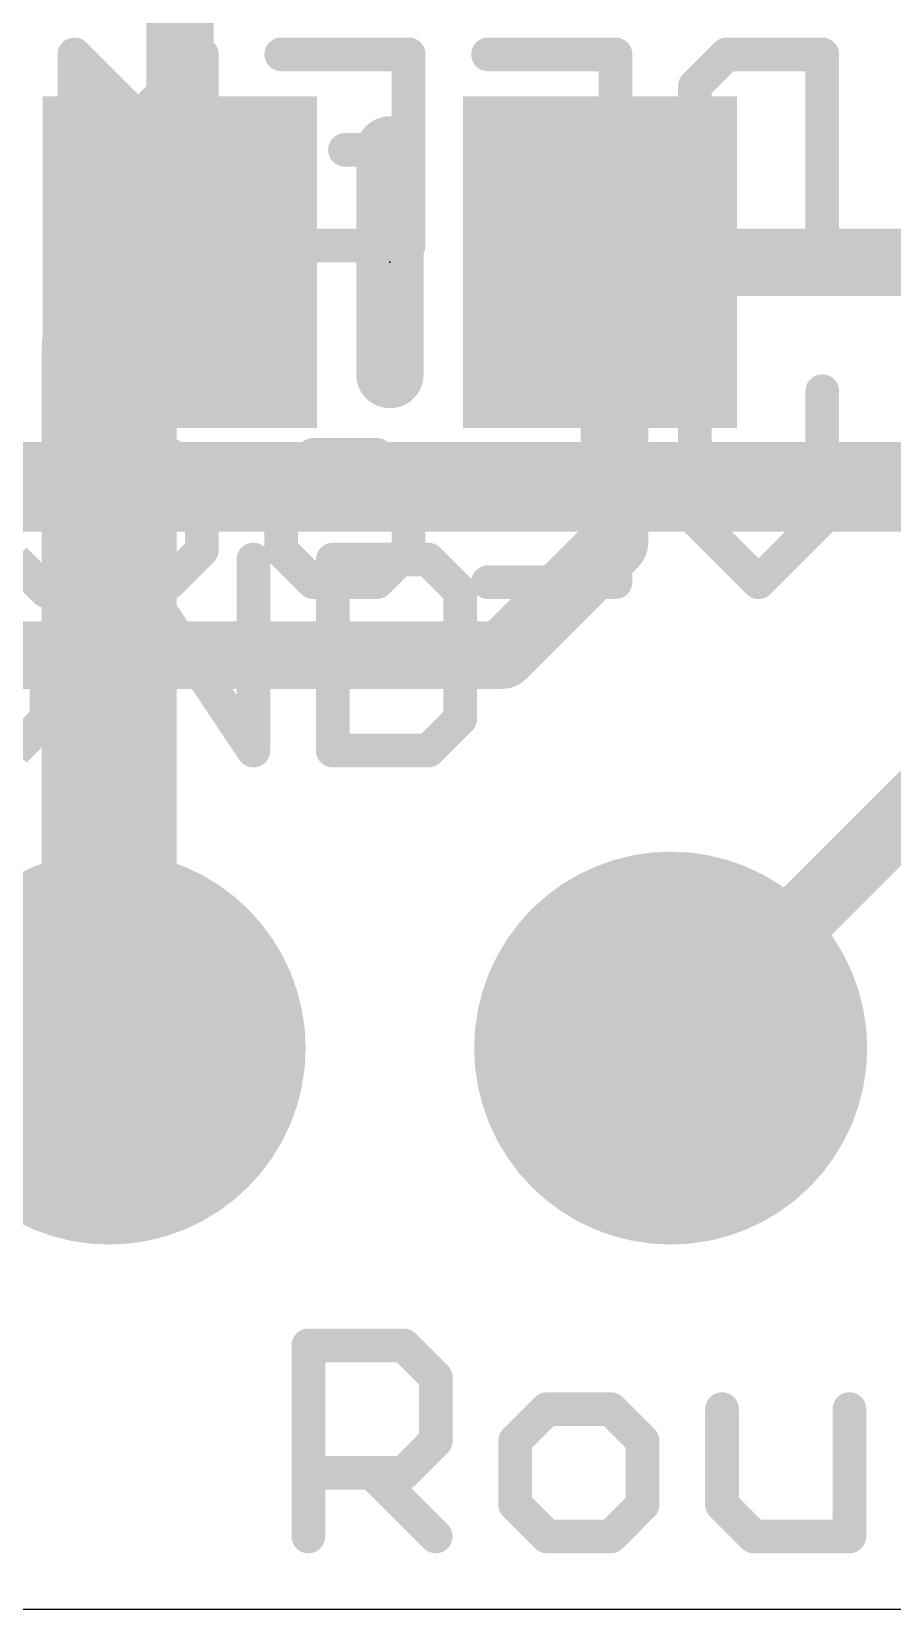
# Model space of a CAD drawing. Extents: x -0.1 to 38.3, y -0.1 to 25.5.
# Drawn here: x 25.05 to 28.94, y 0 to 7.14 of the extents above; entities that cross this region are included whole.
import ezdxf

# ---------------------------------------------------------------- set-up
doc = ezdxf.new("R2010")
doc.units = 0
for name, color, linetype in [('1', 12, 'CONTINUOUS'), ('16', 132, 'CONTINUOUS'), ('17', 110, 'CONTINUOUS'), ('20', 53, 'CONTINUOUS'), ('21', 40, 'CONTINUOUS'), ('22', 6, 'CONTINUOUS'), ('23', 53, 'CONTINUOUS')]:
    doc.layers.add(name, color=color, linetype=linetype)

# ---------------------------------------------------------------- blocks, each defined once
blk = doc.blocks.new('ROUNDP')
at = {"const_width": 0.5}
blk.add_lwpolyline([(0, -0.25, 1), (0, 0.25, 1), (0, -0.25)], format="xyb", dxfattribs=at)
blk = doc.blocks.new('RECT')
blk.add_solid([(-0.5, -0.5), (0.5, -0.5), (-0.5, 0.5), (0.5, 0.5)])

msp = doc.modelspace()

# ---------------------------------------------------------------- linework, layer by layer
at = {"layer": '1'}
for points, const_width in [([(25.72, 6.096), (25.72, 8.128)], 0.3048), ([(27.62, 6.096), (30.038, 6.096)], 0.3048), ([(27.686, 6.03), (27.62, 6.096)], 0.3048), ([(27.686, 4.826), (27.686, 6.03)], 0.3048), ([(38.1, 5.08), (15.24, 5.08)], 0.4064), ([(27.178, 4.318), (27.686, 4.826)], 0.3048), ([(24.384, 4.318), (27.178, 4.318)], 0.3048)]:
    msp.add_lwpolyline(points, dxfattribs=dict(at, const_width=const_width))
at = {"layer": '1', "const_width": 0.1524}
for points in [[(27.62, 6.1722, 1), (27.62, 6.0198)], [(27.6739, 6.1499, 1), (27.5661, 6.0421)], [(25.6438, 6.096, 1), (25.7962, 6.096)], [(27.7622, 6.03, 1), (27.6098, 6.03)], [(27.6321, 5.9761, 1), (27.7399, 6.0839)], [(27.7399, 4.7721, 1), (27.6321, 4.8799)], [(27.6098, 4.826, 1), (27.7622, 4.826)], [(27.1241, 4.3719, 1), (27.2319, 4.2641)], [(27.178, 4.2418, 1), (27.178, 4.3942)]]:
    msp.add_lwpolyline(points, format="xyb", dxfattribs=at)
at = {"layer": '16'}
for points, const_width in [([(31.877, 6.477), (27.94, 2.54)], 0.3048), ([(25.4, 2.54), (25.4, 5.715)], 0.6096), ([(38.1, 5.08), (15.24, 5.08)], 0.4064)]:
    msp.add_lwpolyline(points, dxfattribs=dict(at, const_width=const_width))
for points, const_width in [([(25.5524, 5.715, 1), (25.2476, 5.715)], 0.3048), ([(25.2476, 2.54, 1), (25.5524, 2.54)], 0.3048), ([(27.8861, 2.5939, 1), (27.9939, 2.4861)], 0.1524)]:
    msp.add_lwpolyline(points, format="xyb", dxfattribs=dict(at, const_width=const_width))
at = {"layer": '20'}
msp.add_line((35.56, 0), (2.54, 0), dxfattribs=at)
at = {"layer": '21'}
for points, const_width in [([(26.67, 6.604), (26.67, 5.588)], 0.3048), ([(25.1169, 4.6065), (24.9729, 4.7505)], 0.1524), ([(25.4762, 3.8862), (25.4762, 4.7505)], 0.1524), ([(25.4762, 4.7505), (26.0524, 3.8862)], 0.1524), ([(26.0524, 3.8862), (26.0524, 4.7505)], 0.1524), ([(26.4117, 4.7505), (26.4117, 3.8862)], 0.1524), ([(26.8439, 4.7505), (26.4117, 4.7505)], 0.1524), ([(26.9879, 4.6065), (26.8439, 4.7505)], 0.1524), ([(26.9879, 4.0303), (26.9879, 4.6065)], 0.1524), ([(25.1169, 4.3184), (24.8288, 4.3184)], 0.1524), ([(25.1169, 4.0303), (25.1169, 4.3184)], 0.1524), ([(24.9729, 3.8862), (25.1169, 4.0303)], 0.1524), ([(26.8439, 3.8862), (26.9879, 4.0303)], 0.1524), ([(26.4117, 3.8862), (26.8439, 3.8862)], 0.1524), ([(26.3011, 0.3302), (26.3011, 1.1945)], 0.1524), ([(26.3011, 1.1945), (26.7333, 1.1945)], 0.1524), ([(26.7333, 1.1945), (26.8773, 1.0505)], 0.1524), ([(26.8773, 1.0505), (26.8773, 0.7624)], 0.1524), ([(27.3807, 0.9064), (27.2366, 0.7624)], 0.1524), ([(27.6688, 0.9064), (27.3807, 0.9064)], 0.1524), ([(27.8128, 0.7624), (27.6688, 0.9064)], 0.1524), ([(28.1721, 0.9064), (28.1721, 0.4743)], 0.1524), ([(28.7483, 0.3302), (28.7483, 0.9064)], 0.1524), ([(26.8773, 0.7624), (26.7333, 0.6183)], 0.1524), ([(27.2366, 0.7624), (27.2366, 0.4743)], 0.1524), ([(27.8128, 0.4743), (27.8128, 0.7624)], 0.1524), ([(26.7333, 0.6183), (26.3011, 0.6183)], 0.1524), ([(26.5892, 0.6183), (26.8773, 0.3302)], 0.1524), ([(27.2366, 0.4743), (27.3807, 0.3302)], 0.1524), ([(27.6688, 0.3302), (27.8128, 0.4743)], 0.1524), ([(28.1721, 0.4743), (28.3162, 0.3302)], 0.1524), ([(27.3807, 0.3302), (27.6688, 0.3302)], 0.1524), ([(28.3162, 0.3302), (28.7483, 0.3302)], 0.1524)]:
    msp.add_lwpolyline(points, dxfattribs=dict(at, const_width=const_width))
for points, const_width in [([(26.7462, 6.604, 1), (26.5938, 6.604)], 0.1524), ([(26.5938, 5.588, 1), (26.7462, 5.588)], 0.1524), ([(25.5079, 4.7717, 1), (25.4445, 4.7294)], 0.0762), ([(25.5143, 4.7505, 1), (25.4381, 4.7505)], 0.0762), ([(26.0905, 4.7505, 1), (26.0143, 4.7505)], 0.0762), ([(26.4498, 4.7505, 1), (26.3736, 4.7505)], 0.0762), ([(26.4117, 4.7886, 1), (26.4117, 4.7124)], 0.0762), ([(26.8708, 4.7775, 1), (26.8169, 4.7236)], 0.0762), ([(26.8439, 4.7124, 1), (26.8439, 4.7886)], 0.0762), ([(25.09, 4.5795, 1), (25.1438, 4.6334)], 0.0762), ([(27.026, 4.6065, 1), (26.9498, 4.6065)], 0.0762), ([(26.961, 4.5795, 1), (27.0149, 4.6334)], 0.0762), ([(25.155, 4.3184, 1), (25.0788, 4.3184)], 0.0762), ([(25.1169, 4.2803, 1), (25.1169, 4.3565)], 0.0762), ([(25.1438, 4.0033, 1), (25.09, 4.0572)], 0.0762), ([(27.0149, 4.0033, 1), (26.961, 4.0572)], 0.0762), ([(25.0788, 4.0303, 1), (25.155, 4.0303)], 0.0762), ([(26.9498, 4.0303, 1), (27.026, 4.0303)], 0.0762), ([(26.0207, 3.8651, 1), (26.0841, 3.9073)], 0.0762), ([(26.4117, 3.9243, 1), (26.4117, 3.8481)], 0.0762), ([(26.8169, 3.9131, 1), (26.8708, 3.8593)], 0.0762), ([(26.8439, 3.8481, 1), (26.8439, 3.9243)], 0.0762), ([(25.4381, 3.8862, 1), (25.5143, 3.8862)], 0.0762), ([(26.0143, 3.8862, 1), (26.0905, 3.8862)], 0.0762), ([(26.3736, 3.8862, 1), (26.4498, 3.8862)], 0.0762), ([(26.3392, 1.1945, 1), (26.263, 1.1945)], 0.0762), ([(26.3011, 1.2326, 1), (26.3011, 1.1564)], 0.0762), ([(26.7602, 1.2215, 1), (26.7063, 1.1676)], 0.0762), ([(26.7333, 1.1564, 1), (26.7333, 1.2326)], 0.0762), ([(26.9154, 1.0505, 1), (26.8392, 1.0505)], 0.0762), ([(26.8504, 1.0235, 1), (26.9042, 1.0774)], 0.0762), ([(27.3807, 0.9445, 1), (27.3807, 0.8683)], 0.0762), ([(27.4076, 0.8795, 1), (27.3537, 0.9334)], 0.0762), ([(27.6957, 0.9334, 1), (27.6418, 0.8795)], 0.0762), ([(27.6688, 0.8683, 1), (27.6688, 0.9445)], 0.0762), ([(28.2102, 0.9064, 1), (28.134, 0.9064)], 0.0762), ([(28.7864, 0.9064, 1), (28.7102, 0.9064)], 0.0762), ([(26.8392, 0.7624, 1), (26.9154, 0.7624)], 0.0762), ([(26.9042, 0.7354, 1), (26.8504, 0.7893)], 0.0762), ([(27.2747, 0.7624, 1), (27.1985, 0.7624)], 0.0762), ([(27.2097, 0.7893, 1), (27.2635, 0.7354)], 0.0762), ([(27.8509, 0.7624, 1), (27.7747, 0.7624)], 0.0762), ([(27.7859, 0.7354, 1), (27.8398, 0.7893)], 0.0762), ([(26.3011, 0.6564, 1), (26.3011, 0.5802)], 0.0762), ([(26.6161, 0.6453, 1), (26.5623, 0.5914)], 0.0762), ([(26.7063, 0.6453, 1), (26.7602, 0.5914)], 0.0762), ([(26.7333, 0.5802, 1), (26.7333, 0.6564)], 0.0762), ([(27.2635, 0.5012, 1), (27.2097, 0.4473)], 0.0762), ([(27.1985, 0.4743, 1), (27.2747, 0.4743)], 0.0762), ([(27.7747, 0.4743, 1), (27.8509, 0.4743)], 0.0762), ([(27.8398, 0.4473, 1), (27.7859, 0.5012)], 0.0762), ([(28.1991, 0.5012, 1), (28.1452, 0.4473)], 0.0762), ([(28.134, 0.4743, 1), (28.2102, 0.4743)], 0.0762), ([(26.263, 0.3302, 1), (26.3392, 0.3302)], 0.0762), ([(26.8504, 0.3033, 1), (26.9042, 0.3571)], 0.0762), ([(27.3807, 0.3683, 1), (27.3807, 0.2921)], 0.0762), ([(27.3537, 0.3033, 1), (27.4076, 0.3571)], 0.0762), ([(27.6418, 0.3571, 1), (27.6957, 0.3033)], 0.0762), ([(27.6688, 0.2921, 1), (27.6688, 0.3683)], 0.0762), ([(28.3162, 0.3683, 1), (28.3162, 0.2921)], 0.0762), ([(28.2892, 0.3033, 1), (28.3431, 0.3571)], 0.0762), ([(28.7102, 0.3302, 1), (28.7864, 0.3302)], 0.0762), ([(28.7483, 0.2921, 1), (28.7483, 0.3683)], 0.0762)]:
    msp.add_lwpolyline(points, format="xyb", dxfattribs=dict(at, const_width=const_width))
at = {"layer": '22', "const_width": 0.0762}
for points in [[(25.27, 7.0635, 1), (25.2161, 7.0096)], [(25.2811, 7.0365, 1), (25.2049, 7.0365)], [(25.8573, 7.0365, 1), (25.7811, 7.0365)], [(25.8462, 7.0096, 1), (25.7923, 7.0635)], [(26.1785, 7.0746, 1), (26.1785, 6.9984)], [(26.7929, 7.0365, 1), (26.7167, 7.0365)], [(26.7548, 6.9984, 1), (26.7548, 7.0746)], [(27.1141, 7.0746, 1), (27.1141, 6.9984)], [(27.7284, 7.0365, 1), (27.6522, 7.0365)], [(27.6903, 6.9984, 1), (27.6903, 7.0746)], [(28.1936, 7.0746, 1), (28.1936, 6.9984)], [(28.2206, 7.0096, 1), (28.1667, 7.0635)], [(28.6639, 7.0365, 1), (28.5877, 7.0365)], [(28.6258, 6.9984, 1), (28.6258, 7.0746)], [(28.0226, 6.9194, 1), (28.0765, 6.8655)], [(28.0877, 6.8925, 1), (28.0115, 6.8925)], [(25.5042, 6.7754, 1), (25.5581, 6.7215)], [(25.5042, 6.7215, 1), (25.5581, 6.7754)], [(26.4667, 6.6425, 1), (26.4667, 6.5663)], [(26.7548, 6.5663, 1), (26.7548, 6.6425)], [(27.4022, 6.6425, 1), (27.4022, 6.5663)], [(27.6903, 6.5663, 1), (27.6903, 6.6425)], [(28.0765, 6.3432, 1), (28.0226, 6.2893)], [(28.0115, 6.3163, 1), (28.0877, 6.3163)], [(26.1785, 6.2103, 1), (26.1785, 6.1341)], [(26.7548, 6.1341, 1), (26.7548, 6.2103)], [(27.1141, 6.2103, 1), (27.1141, 6.1341)], [(27.6903, 6.1341, 1), (27.6903, 6.2103)], [(28.1936, 6.2103, 1), (28.1936, 6.1341)], [(28.1667, 6.1453, 1), (28.2206, 6.1991)], [(28.6258, 6.1341, 1), (28.6258, 6.2103)], [(25.2049, 6.1722, 1), (25.2811, 6.1722)], [(25.7811, 6.1722, 1), (25.8573, 6.1722)], [(26.7167, 6.1722, 1), (26.7929, 6.1722)], [(27.6522, 6.1722, 1), (27.7284, 6.1722)], [(28.5877, 6.1722, 1), (28.6639, 6.1722)], [(27.7284, 5.5125, 1), (27.6522, 5.5125)], [(28.0877, 5.5125, 1), (28.0115, 5.5125)], [(28.6639, 5.5125, 1), (28.5877, 5.5125)], [(25.2811, 5.2244, 1), (25.2049, 5.2244)], [(25.243, 5.2625, 1), (25.243, 5.1863)], [(25.7021, 5.2514, 1), (25.6482, 5.1975)], [(25.6752, 5.1863, 1), (25.6752, 5.2625)], [(26.3226, 5.2625, 1), (26.3226, 5.1863)], [(26.3495, 5.1975, 1), (26.2957, 5.2514)], [(26.6376, 5.2514, 1), (26.5838, 5.1975)], [(26.6107, 5.1863, 1), (26.6107, 5.2625)], [(25.8573, 5.0804, 1), (25.7811, 5.0804)], [(25.7923, 5.0534, 1), (25.8462, 5.1073)], [(26.2166, 5.0804, 1), (26.1404, 5.0804)], [(26.1516, 5.1073, 1), (26.2055, 5.0534)], [(26.7929, 5.0804, 1), (26.7167, 5.0804)], [(26.7278, 5.0534, 1), (26.7817, 5.1073)], [(28.0765, 4.9633, 1), (28.0226, 4.9094)], [(28.6527, 4.9094, 1), (28.5989, 4.9633)], [(28.0115, 4.9363, 1), (28.0877, 4.9363)], [(28.5877, 4.9363, 1), (28.6639, 4.9363)], [(25.8462, 4.7653, 1), (25.7923, 4.8192)], [(26.2055, 4.8192, 1), (26.1516, 4.7653)], [(26.7817, 4.7653, 1), (26.7278, 4.8192)], [(25.7811, 4.7923, 1), (25.8573, 4.7923)], [(26.1404, 4.7923, 1), (26.2166, 4.7923)], [(26.7167, 4.7923, 1), (26.7929, 4.7923)], [(25.243, 4.6863, 1), (25.243, 4.6101)], [(25.6482, 4.6751, 1), (25.7021, 4.6213)], [(25.6752, 4.6101, 1), (25.6752, 4.6863)], [(26.3226, 4.6863, 1), (26.3226, 4.6101)], [(26.2957, 4.6213, 1), (26.3495, 4.6751)], [(26.5838, 4.6751, 1), (26.6376, 4.6213)], [(26.6107, 4.6101, 1), (26.6107, 4.6863)], [(27.1141, 4.6863, 1), (27.1141, 4.6101)], [(27.6903, 4.6101, 1), (27.6903, 4.6863)], [(28.3107, 4.6751, 1), (28.3646, 4.6213)], [(28.3107, 4.6213, 1), (28.3646, 4.6751)], [(27.6522, 4.6482, 1), (27.7284, 4.6482)], [(25.27, 4.5311, 1), (25.2161, 4.4772)], [(25.2049, 4.5041, 1), (25.2811, 4.5041)], [(25.3871, 4.3982, 1), (25.3871, 4.322)], [(25.5311, 4.322, 1), (25.5311, 4.3982)], [(25.3601, 4.3331, 1), (25.414, 4.387)]]:
    msp.add_lwpolyline(points, format="xyb", dxfattribs=at)
at = {"layer": '22', "const_width": 0.1524}
for points in [[(25.5311, 6.7484), (25.243, 7.0365)], [(25.243, 7.0365), (25.243, 6.1722)], [(25.8192, 7.0365), (25.5311, 6.7484)], [(25.8192, 6.1722), (25.8192, 7.0365)], [(26.1785, 7.0365), (26.7548, 7.0365)], [(26.7548, 7.0365), (26.7548, 6.1722)], [(27.1141, 7.0365), (27.6903, 7.0365)], [(27.6903, 7.0365), (27.6903, 6.1722)], [(28.0496, 6.8925), (28.1936, 7.0365)], [(28.1936, 7.0365), (28.6258, 7.0365)], [(28.6258, 7.0365), (28.6258, 6.1722)], [(28.0496, 6.3163), (28.0496, 6.8925)], [(26.7548, 6.6044), (26.4667, 6.6044)], [(27.6903, 6.6044), (27.4022, 6.6044)], [(28.1936, 6.1722), (28.0496, 6.3163)], [(26.7548, 6.1722), (26.1785, 6.1722)], [(27.6903, 6.1722), (27.1141, 6.1722)], [(28.6258, 6.1722), (28.1936, 6.1722)], [(27.6903, 5.5125), (27.6903, 4.6482)], [(28.0496, 4.9363), (28.0496, 5.5125)], [(28.6258, 5.5125), (28.6258, 4.9363)], [(25.243, 4.5041), (25.243, 5.2244)], [(25.243, 5.2244), (25.6752, 5.2244)], [(25.6752, 5.2244), (25.8192, 5.0804)], [(26.1785, 5.0804), (26.3226, 5.2244)], [(26.3226, 5.2244), (26.6107, 5.2244)], [(26.6107, 5.2244), (26.7548, 5.0804)], [(25.8192, 5.0804), (25.8192, 4.7923)], [(26.1785, 4.7923), (26.1785, 5.0804)], [(26.7548, 5.0804), (26.7548, 4.7923)], [(28.3377, 4.6482), (28.0496, 4.9363)], [(28.6258, 4.9363), (28.3377, 4.6482)], [(25.8192, 4.7923), (25.6752, 4.6482)], [(26.3226, 4.6482), (26.1785, 4.7923)], [(26.7548, 4.7923), (26.6107, 4.6482)], [(25.6752, 4.6482), (25.243, 4.6482)], [(26.6107, 4.6482), (26.3226, 4.6482)], [(27.6903, 4.6482), (27.1141, 4.6482)], [(25.3871, 4.3601), (25.243, 4.5041)], [(25.5311, 4.3601), (25.3871, 4.3601)]]:
    msp.add_lwpolyline(points, dxfattribs=at)
at = {"layer": '23'}
msp.add_point((26.67, 6.096), dxfattribs=at)

# ---------------------------------------------------------------- block references
at = {"layer": '1', "xscale": 1.24, "yscale": 1.5}
for p in [(25.72, 6.096), (27.62, 6.096)]:
    msp.add_blockref('RECT', p, dxfattribs=at)
at = {"layer": '17', "xscale": 1.778, "yscale": 1.778, "rotation": 90}
for p in [(25.4, 2.54), (25.4, 2.54), (27.94, 2.54), (27.94, 2.54)]:
    msp.add_blockref('ROUNDP', p, dxfattribs=at)

doc.saveas('drawing.dxf')
